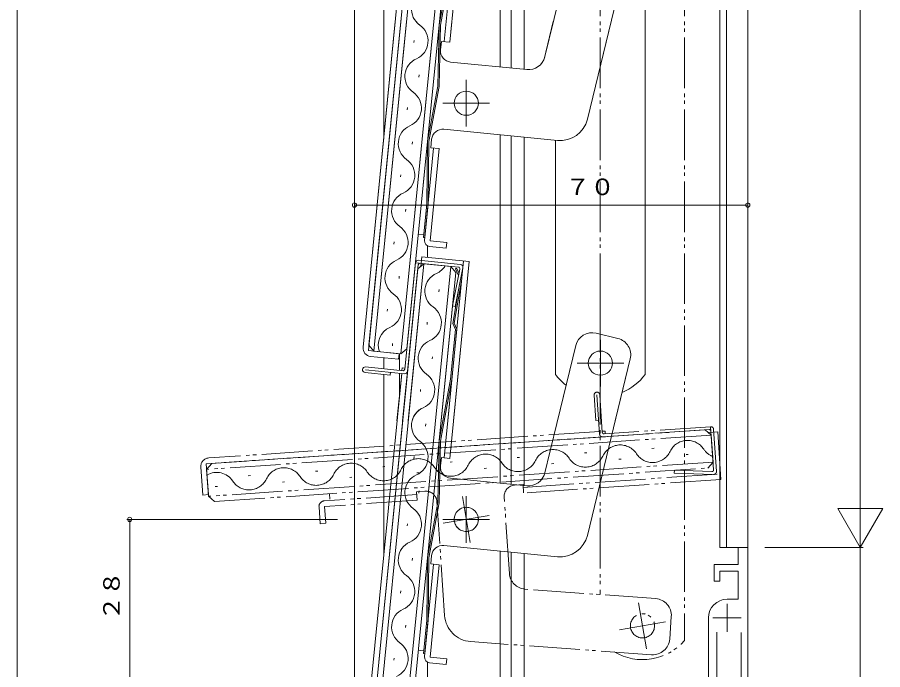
# Model space of a CAD drawing. Units: millimetres on the paper. Extents: x -420 to 373, y -297 to 267.
# Drawn here: x -417.7 to -263.7, y -192.3 to -76.3 of the extents above; entities that cross this region are included whole.
import ezdxf
from ezdxf.enums import TextEntityAlignment as Align

# ---------------------------------------------------------------- set-up
doc = ezdxf.new("R2010")
doc.units = ezdxf.units.MM
doc.linetypes.add('CHAIN2', pattern=[12, 9, -1, 1, -1])
doc.linetypes.add('DOUBLE_CHAIN2', pattern=[12.8, 9, -1, 0.6, -0.6, 0.6, -1])
for name, color, linetype, lineweight in [('0-1_YKK_ZWAK', 7, 'Continuous', 9), ('0-3_YKK_11', 7, 'Continuous', 9), ('0-4_YKK_12', 2, 'Continuous', 9), ('0-6_YKK_13', 4, 'Continuous', 9), ('0-7_YKK_D', 6, 'Continuous', 9)]:
    doc.layers.add(name, color=color, linetype=linetype, lineweight=lineweight)
doc.styles.add('ＭＳ ゴシック', font='')
doc.styles.get('ＭＳ ゴシック').set_extended_font_data('MS Gothic')

msp = doc.modelspace()

# ---------------------------------------------------------------- linework, layer by layer
at = {"layer": '0-1_YKK_ZWAK'}
msp.add_line((-417.7, -260.6), (-417.7, 264.4), dxfattribs=at)
at = {"layer": '0-3_YKK_11'}
for p, q in [((-289.4, -170.601), (-289.4, -173.601)), ((-287.701, -170.601), (-289.4, -170.601)), ((-287.701, -195.001), (-287.701, -170.601)), ((-293.7, -173.601), (-293.7, -176.601)), ((-289.4, -173.601), (-293.7, -173.601)), ((-292.701, -174.801), (-289.401, -174.801)), ((-292.701, -176.601), (-292.701, -174.801)), ((-289.401, -174.801), (-289.401, -179.801)), ((-293.7, -176.601), (-292.701, -176.601)), ((-289.401, -179.801), (-291.4, -179.801)), ((-291.4, -180.601), (-291.4, -185.601)), ((-294.7, -183.101), (-294.7, -213.089)), ((-293.9, -183.101), (-288.9, -183.101)), ((-293.2, -211.901), (-293.2, -185.665)), ((-288.9, -185.701), (-288.901, -195.001))]:
    msp.add_line(p, q, dxfattribs=at)
msp.add_arc((-291.4, -183.101), 3.3, 90, 179.99998, dxfattribs=at)
at = {"layer": '0-4_YKK_12'}
for p, q in [((-357.701, -218.876), (-357.701, -2.516)), ((-352.5, -2.516), (-352.5, -97.972)), ((-292.701, -2.516), (-292.701, -170.601)), ((-291.501, -2.516), (-291.501, -170.601)), ((-287.701, -2.727), (-287.701, -230.601)), ((-331.801, -85.161), (-331.801, -23.22)), ((-329.8, -85.359), (-329.8, -23.418)), ((-327.5, -23.646), (-327.5, -85.587)), ((-345.353, -46.134), (-354.229, -135.695)), ((-346.447, -47.031), (-355.126, -134.602)), ((-340.577, -46.607), (-349.453, -136.169)), ((-348.359, -135.272), (-339.68, -47.701)), ((-349.427, -77.101), (-355.126, -134.602)), ((-348.422, -77.101), (-354.229, -135.695)), ((-343.599, -77.101), (-349.453, -136.169)), ((-348.359, -135.272), (-342.594, -77.101)), ((-347.104, -80.429), (-347.143, -80.827)), ((-347.104, -80.429), (-347.143, -80.827)), ((-346.183, -86.55), (-346.223, -86.948)), ((-346.183, -86.55), (-346.223, -86.948)), ((-348.288, -92.37), (-348.327, -92.768)), ((-348.288, -92.37), (-348.327, -92.768)), ((-347.367, -98.491), (-347.406, -98.889)), ((-347.367, -98.491), (-347.406, -98.889)), ((-331.801, -159.161), (-331.801, -97.22)), ((-329.8, -159.359), (-329.8, -97.418)), ((-327.5, -97.646), (-327.5, -159.587)), ((-349.471, -104.312), (-349.51, -104.71)), ((-349.471, -104.312), (-349.51, -104.71)), ((-348.55, -110.433), (-348.59, -110.831)), ((-348.55, -110.433), (-348.59, -110.831)), ((-350.655, -116.253), (-350.694, -116.651)), ((-350.655, -116.253), (-350.694, -116.651)), ((-344.7, -118.993), (-344.7, -116.976)), ((-346.447, -121.031), (-355.126, -208.602)), ((-345.353, -120.134), (-354.229, -209.695)), ((-340.577, -120.607), (-349.453, -210.169)), ((-346.447, -121.031), (-349.13, -148.101)), ((-345.353, -120.134), (-348.125, -148.101)), ((-346.447, -121.031), (-345.353, -120.134)), ((-346.447, -121.031), (-345.353, -120.134)), ((-340.577, -120.607), (-345.353, -120.134)), ((-340.577, -120.607), (-345.353, -120.134)), ((-340.577, -120.607), (-343.301, -148.101)), ((-339.68, -121.701), (-340.577, -120.607)), ((-339.68, -121.701), (-340.577, -120.607)), ((-349.734, -122.374), (-349.773, -122.772)), ((-349.734, -122.374), (-349.773, -122.772)), ((-348.359, -209.272), (-339.68, -121.701)), ((-342.297, -148.101), (-339.68, -121.701)), ((-342.633, -124.725), (-342.672, -125.123)), ((-342.633, -124.725), (-342.672, -125.123)), ((-351.838, -128.195), (-351.878, -128.593)), ((-351.838, -128.195), (-351.878, -128.593)), ((-344.737, -130.546), (-344.776, -130.944)), ((-344.737, -130.546), (-344.776, -130.944)), ((-354.229, -135.695), (-355.126, -134.602)), ((-354.229, -135.695), (-355.126, -134.602)), ((-350.917, -134.315), (-350.957, -134.714)), ((-350.917, -134.315), (-350.957, -134.714)), ((-348.359, -135.272), (-349.453, -136.169)), ((-348.359, -135.272), (-349.453, -136.169)), ((-354.229, -135.695), (-349.453, -136.169)), ((-354.229, -135.695), (-349.453, -136.169)), ((-352.5, -136.872), (-352.5, -138.82)), ((-352.5, -136.872), (-352.5, -138.82)), ((-349.701, -139.098), (-349.701, -136.144)), ((-349.701, -139.098), (-349.701, -136.144)), ((-343.816, -136.667), (-343.856, -137.065)), ((-343.816, -136.667), (-343.856, -137.065)), ((-352.5, -139.825), (-352.5, -171.972)), ((-349.701, -143.722), (-349.701, -139.6)), ((-349.701, -143.723), (-349.701, -139.6)), ((-345.921, -142.487), (-345.96, -142.885)), ((-345.921, -142.487), (-345.96, -142.885)), ((-345, -148.608), (-345.039, -149.006)), ((-347.104, -154.429), (-347.143, -154.827)), ((-346.183, -160.55), (-346.223, -160.948)), ((-348.288, -166.37), (-348.327, -166.768)), ((-292.7, -170.601), (-287.701, -170.601)), ((-331.801, -203.601), (-331.801, -171.22)), ((-329.8, -203.601), (-329.8, -171.418)), ((-327.5, -171.646), (-327.5, -203.601)), ((-347.367, -172.491), (-347.406, -172.889)), ((-349.471, -178.312), (-349.51, -178.71)), ((-348.55, -184.433), (-348.59, -184.831)), ((-350.655, -190.253), (-350.694, -190.651)), ((-344.7, -194.006), (-344.7, -190.976))]:
    msp.add_line(p, q, dxfattribs=at)
at = {"layer": '0-4_YKK_12', "linetype": 'DOUBLE_CHAIN2'}
for p, q in [((-294.214, -150.617), (-384.008, -156.707)), ((-295.28, -149.687), (-383.078, -155.642)), ((-295.28, -149.687), (-294.214, -150.617)), ((-293.89, -155.406), (-294.214, -150.617)), ((-316.353, -153.762), (-316.752, -153.789)), ((-304.38, -152.95), (-304.779, -152.977)), ((-293.89, -155.406), (-383.683, -161.496)), ((-340.298, -155.386), (-340.697, -155.413)), ((-328.325, -154.574), (-328.724, -154.601)), ((-310.264, -154.873), (-310.663, -154.9)), ((-298.291, -154.061), (-298.69, -154.088)), ((-294.82, -156.471), (-293.89, -155.406)), ((-384.008, -156.707), (-383.078, -155.642)), ((-384.008, -156.707), (-383.683, -161.496)), ((-382.618, -162.426), (-294.82, -156.471)), ((-364.243, -157.01), (-364.642, -157.037)), ((-352.27, -156.198), (-352.669, -156.225)), ((-334.209, -156.497), (-334.608, -156.524)), ((-322.236, -155.685), (-322.635, -155.712)), ((-376.215, -157.822), (-376.614, -157.849)), ((-358.154, -158.121), (-358.553, -158.148)), ((-346.181, -157.309), (-346.58, -157.336)), ((-382.099, -159.745), (-382.498, -159.772)), ((-370.126, -158.933), (-370.525, -158.96)), ((-382.618, -162.426), (-383.683, -161.496))]:
    msp.add_line(p, q, dxfattribs=at)
at = {"layer": '0-4_YKK_12'}
for centre, radius, start, end in [((-344.108, -74.897), 3.436, 113.53062, 235.14935), ((-344.108, -74.897), 3.436, 219.88225, 235.14935), ((-348.036, -80.537), 3.437, 293.53937, 55.14062), ((-348.036, -80.537), 3.437, 293.53937, 55.14062), ((-345.291, -86.839), 3.436, 113.53062, 235.14935), ((-345.291, -86.839), 3.436, 113.53062, 235.14935), ((-349.219, -92.479), 3.437, 293.53937, 55.14062), ((-349.219, -92.479), 3.437, 293.53937, 55.14062), ((-346.475, -98.78), 3.436, 113.53062, 235.14935), ((-346.475, -98.78), 3.436, 113.53062, 235.14935), ((-350.403, -104.42), 3.437, 293.53937, 55.14062), ((-350.403, -104.42), 3.437, 293.53937, 55.14062), ((-347.658, -110.722), 3.436, 113.53062, 235.14935), ((-347.658, -110.722), 3.436, 113.53062, 235.14935), ((-351.586, -116.362), 3.437, 293.53937, 55.14062), ((-351.586, -116.362), 3.437, 293.53937, 55.14062), ((-348.842, -122.663), 3.436, 113.53062, 235.14935), ((-348.842, -122.663), 3.436, 113.53062, 235.14935), ((-344.485, -118.713), 3.437, 293.53937, 328.46605), ((-344.485, -118.713), 3.437, 293.53937, 328.46605), ((-341.741, -125.014), 3.436, 113.53062, 235.14935), ((-341.741, -125.014), 3.436, 113.53062, 235.14935), ((-352.77, -128.303), 3.437, 293.53937, 55.14062), ((-352.77, -128.303), 3.437, 293.53937, 55.14062), ((-345.669, -130.654), 3.437, 293.53937, 55.14062), ((-345.669, -130.654), 3.437, 293.53937, 55.14062), ((-350.025, -134.605), 3.436, 113.53062, 200.21631), ((-350.025, -134.605), 3.436, 113.53062, 200.21631), ((-342.924, -136.956), 3.436, 113.53062, 235.14935), ((-342.924, -136.956), 3.436, 113.53062, 235.14935), ((-346.852, -142.596), 3.437, 293.53937, 55.14062), ((-346.852, -142.596), 3.437, 293.53937, 55.14062), ((-344.108, -148.897), 3.436, 113.53062, 235.14935), ((-344.108, -148.897), 3.436, 113.53062, 166.59753), ((-348.036, -154.537), 3.437, 293.53937, 55.14062), ((-345.291, -160.839), 3.436, 113.53062, 235.14935), ((-349.219, -166.479), 3.437, 293.53937, 55.14062), ((-346.475, -172.78), 3.436, 113.53062, 235.14935), ((-350.403, -178.42), 3.437, 293.53937, 55.14062), ((-347.658, -184.722), 3.436, 113.53062, 235.14935), ((-351.586, -190.362), 3.437, 293.53937, 55.14062)]:
    msp.add_arc(centre, radius, start, end, dxfattribs=at)
at = {"layer": '0-4_YKK_12', "linetype": 'DOUBLE_CHAIN2'}
for centre, radius, start, end in [((-310.401, -155.8), 3.436, 33.07063, 154.68935), ((-298.429, -154.988), 3.436, 33.07063, 154.68935), ((-334.346, -157.424), 3.436, 33.07063, 154.68935), ((-322.374, -156.612), 3.436, 33.07063, 154.68935), ((-304.642, -152.049), 3.437, 213.07936, 334.68062), ((-292.669, -151.237), 3.437, 213.07936, 248.00604), ((-346.319, -158.236), 3.436, 33.07063, 154.68935), ((-328.587, -153.673), 3.437, 213.07936, 334.68062), ((-316.614, -152.861), 3.437, 213.07936, 334.68062), ((-370.264, -159.86), 3.436, 33.07063, 154.68935), ((-358.291, -159.048), 3.436, 33.07063, 154.68935), ((-352.532, -155.297), 3.437, 213.07936, 334.68062), ((-340.559, -154.485), 3.437, 213.07936, 334.68062), ((-382.236, -160.672), 3.436, 33.07063, 119.7563), ((-376.477, -156.921), 3.437, 213.07936, 334.68062), ((-364.504, -156.109), 3.437, 213.07936, 334.68062)]:
    msp.add_arc(centre, radius, start, end, dxfattribs=at)
at = {"layer": '0-6_YKK_13', "linetype": 'DOUBLE_CHAIN2'}
for p, q in [((-313.948, -3.102), (-313.948, -129.36)), ((-298.948, -3.102), (-298.948, -187.137)), ((-313.948, -126.941), (-313.948, -178.969)), ((-314.739, -148), (-315.043, -143.51)), ((-314.544, -143.476), (-314.071, -150.46)), ((-314.045, -143.442), (-313.592, -150.127)), ((-314.739, -148), (-314.24, -147.966)), ((-294.316, -149.12), (-313.272, -150.406)), ((-294.316, -149.12), (-293.797, -156.771)), ((-313.039, -150.891), (-384.076, -155.709)), ((-314.104, -149.961), (-383.645, -154.678)), ((-313.107, -149.894), (-313.606, -149.928)), ((-313.538, -150.925), (-294.581, -149.64)), ((-313.073, -150.393), (-313.107, -149.894)), ((-294.747, -150.152), (-293.051, -150.037)), ((-293.276, -157.068), (-293.783, -149.585)), ((-292.476, -158.517), (-293.051, -150.037)), ((-384.701, -161.264), (-385.04, -156.276)), ((-383.704, -161.197), (-384.076, -155.709)), ((-300.778, -156.875), (-300.795, -157.375)), ((-294.106, -157.091), (-300.778, -156.875)), ((-327.663, -159.902), (-292.544, -157.52)), ((-292.476, -158.517), (-327.595, -160.899)), ((-300.795, -157.375), (-293.791, -157.602)), ((-329.193, -159.504), (-327.697, -159.403)), ((-327.697, -159.403), (-327.595, -160.899)), ((-383.704, -161.197), (-384.701, -161.264)), ((-346.619, -161.187), (-363.082, -162.304)), ((-362.101, -161.987), (-362.165, -161.039)), ((-345.157, -160.587), (-346.653, -160.688)), ((-346.552, -162.185), (-346.653, -160.688)), ((-338.488, -161.508), (-337.113, -169.693)), ((-330.132, -175.214), (-331.053, -161.635)), ((-346.552, -162.185), (-363.014, -163.301)), ((-341.653, -182.684), (-343.026, -162.447)), ((-362.811, -166.295), (-363.014, -163.301)), ((-341.893, -166.288), (-333.708, -164.913)), ((-304.094, -179.679), (-327.788, -177.972)), ((-307.136, -180.43), (-305.76, -188.615)), ((-301.605, -186.877), (-301.317, -182.887)), ((-310.541, -185.21), (-302.356, -183.835)), ((-304.813, -189.653), (-337.024, -187.333))]:
    msp.add_line(p, q, dxfattribs=at)
at = {"layer": '0-6_YKK_13'}
for p, q in [((-305.944, -4.831), (-305.944, -139.818)), ((-341.741, -80.659), (-338.269, -45.63)), ((-337.274, -45.729), (-340.745, -80.757)), ((-318.33, -60.694), (-323.94, -83.777)), ((-308.613, -63.055), (-316.24, -94.437)), ((-349.198, -64.645), (-356.17, -135)), ((-348.202, -64.744), (-355.225, -135.597)), ((-340.604, -66.658), (-342.649, -77.655)), ((-340.358, -66.704), (-342.403, -77.701)), ((-350.432, -77.101), (-356.17, -135)), ((-349.427, -77.101), (-355.225, -135.597)), ((-342.649, -77.655), (-342.888, -88.584)), ((-342.649, -77.655), (-342.888, -88.584)), ((-342.546, -77.101), (-342.649, -77.655)), ((-342.638, -88.59), (-342.399, -77.661)), ((-342.638, -88.59), (-342.399, -77.661)), ((-342.291, -77.101), (-342.403, -77.701)), ((-341.741, -80.659), (-341.388, -77.101)), ((-340.383, -77.101), (-340.745, -80.757)), ((-322.318, -77.101), (-323.94, -83.777)), ((-312.027, -77.101), (-316.24, -94.437)), ((-342.386, -82.102), (-342.238, -80.609)), ((-342.386, -82.102), (-342.238, -80.609)), ((-342.238, -80.609), (-340.745, -80.757)), ((-342.238, -80.609), (-340.745, -80.757)), ((-327.049, -85.632), (-340.593, -84.29)), ((-327.049, -85.632), (-340.593, -84.29)), ((-344.703, -98.38), (-342.888, -88.584)), ((-344.703, -98.38), (-342.888, -88.584)), ((-342.642, -88.63), (-344.457, -98.425)), ((-342.642, -88.63), (-344.457, -98.425)), ((-321.592, -98.232), (-341.777, -96.231)), ((-321.592, -98.232), (-341.777, -96.231)), ((-344.703, -98.38), (-344.849, -109.493)), ((-344.703, -98.38), (-344.849, -109.493)), ((-344.453, -98.383), (-344.6, -109.496)), ((-344.453, -98.383), (-344.6, -109.496)), ((-343.964, -98.024), (-344.112, -99.517)), ((-343.964, -98.024), (-344.112, -99.517)), ((-321.944, -98.197), (-321.944, -139.818)), ((-343.614, -99.566), (-345.242, -115.986)), ((-343.614, -99.566), (-345.242, -115.986)), ((-342.619, -99.665), (-344.247, -116.084)), ((-342.619, -99.665), (-344.247, -116.084)), ((-342.619, -99.665), (-344.112, -99.517)), ((-342.619, -99.665), (-344.112, -99.517)), ((-345.441, -115.463), (-344.849, -109.493)), ((-345.441, -115.463), (-344.849, -109.493)), ((-345.192, -115.488), (-344.601, -109.517)), ((-345.192, -115.488), (-344.601, -109.517)), ((-345.392, -114.966), (-346.337, -114.872)), ((-345.392, -114.966), (-346.337, -114.872)), ((-345.192, -115.488), (-345.441, -115.463)), ((-345.192, -115.488), (-345.441, -115.463)), ((-341.261, -116.38), (-344.247, -116.084)), ((-341.261, -116.38), (-344.247, -116.084)), ((-341.261, -116.38), (-341.36, -117.375)), ((-341.261, -116.38), (-341.36, -117.375)), ((-341.36, -117.375), (-344.345, -117.079)), ((-341.36, -117.375), (-344.345, -117.079)), ((-346.846, -119.986), (-348.72, -138.894)), ((-346.846, -119.986), (-348.72, -138.894)), ((-346.846, -119.986), (-339.215, -120.742)), ((-346.846, -119.986), (-339.215, -120.742)), ((-338.836, -120.278), (-346.299, -119.538)), ((-338.836, -120.278), (-346.299, -119.538)), ((-345.9, -120.582), (-345.732, -118.891)), ((-345.9, -120.582), (-345.732, -118.891)), ((-337.274, -119.729), (-345.732, -118.891)), ((-337.274, -119.729), (-345.732, -118.891)), ((-341.741, -154.659), (-338.269, -119.63)), ((-341.091, -148.101), (-338.269, -119.63)), ((-337.274, -119.729), (-340.745, -154.757)), ((-337.274, -119.729), (-340.086, -148.101)), ((-348.252, -139.241), (-346.378, -120.334)), ((-348.252, -139.241), (-346.378, -120.334)), ((-338.95, -121.1), (-340.269, -127.644)), ((-338.95, -121.1), (-340.269, -127.644)), ((-339.779, -127.743), (-338.395, -120.874)), ((-339.779, -127.743), (-338.395, -120.874)), ((-339.522, -120.942), (-339.747, -121.052)), ((-339.522, -120.942), (-339.747, -121.052)), ((-339.747, -121.052), (-339.176, -122.221)), ((-339.747, -121.052), (-339.176, -122.221)), ((-339.095, -121.818), (-339.522, -120.942)), ((-339.095, -121.818), (-339.522, -120.942)), ((-338.585, -122.815), (-339.93, -130.721)), ((-338.585, -122.815), (-339.93, -130.721)), ((-338.591, -122.85), (-338.734, -122.557)), ((-338.591, -122.85), (-338.734, -122.557)), ((-340.189, -130.752), (-339.123, -124.487)), ((-340.189, -130.752), (-339.123, -124.487)), ((-340.269, -127.644), (-339.779, -127.743)), ((-340.269, -127.644), (-339.779, -127.743)), ((-340.189, -130.752), (-339.727, -131.811)), ((-340.189, -130.752), (-339.727, -131.811)), ((-339.93, -130.721), (-339.472, -131.771)), ((-339.93, -130.721), (-339.472, -131.771)), ((-340.604, -140.658), (-339.727, -131.811)), ((-340.604, -140.658), (-339.727, -131.811)), ((-340.36, -140.727), (-339.472, -131.771)), ((-340.36, -140.727), (-339.472, -131.771)), ((-310.82, -133.432), (-314.707, -132.487)), ((-310.82, -133.432), (-314.707, -132.487)), ((-318.33, -134.694), (-323.94, -157.777)), ((-318.33, -134.694), (-321.589, -148.101)), ((-349.751, -136.139), (-355.225, -135.597)), ((-349.751, -136.139), (-355.225, -135.597)), ((-349.85, -137.134), (-354.826, -136.641)), ((-349.85, -137.134), (-354.826, -136.641)), ((-349.751, -136.139), (-349.85, -137.134)), ((-349.751, -136.139), (-349.85, -137.134)), ((-308.613, -137.055), (-316.24, -168.437)), ((-308.613, -137.055), (-311.298, -148.101)), ((-355.715, -138.502), (-349.048, -139.162)), ((-355.715, -138.502), (-349.048, -139.162)), ((-349.296, -139.64), (-356.17, -209.001)), ((-351.336, -139.941), (-355.814, -139.497)), ((-351.336, -139.941), (-355.814, -139.497)), ((-355.765, -138.999), (-348.799, -139.69)), ((-355.765, -138.999), (-348.799, -139.69)), ((-348.202, -138.744), (-355.225, -209.597)), ((-351.336, -139.941), (-351.286, -139.443)), ((-351.336, -139.941), (-351.286, -139.443)), ((-349.296, -139.64), (-350.135, -148.101)), ((-349.198, -138.645), (-349.247, -139.143)), ((-349.198, -138.645), (-349.247, -139.143)), ((-348.7, -138.695), (-349.198, -138.645)), ((-348.7, -138.695), (-349.198, -138.645)), ((-348.202, -138.744), (-349.13, -148.101)), ((-340.604, -140.658), (-342.649, -151.655)), ((-340.358, -140.704), (-342.403, -151.701)), ((-340.604, -140.658), (-341.988, -148.101)), ((-340.358, -140.704), (-341.734, -148.101)), ((-342.649, -151.655), (-342.888, -162.584)), ((-342.638, -162.59), (-342.399, -151.661)), ((-327.049, -159.632), (-340.593, -158.29)), ((-344.703, -172.38), (-342.888, -162.584)), ((-342.642, -162.63), (-344.457, -172.425)), ((-321.592, -172.232), (-341.777, -170.231)), ((-344.703, -172.38), (-344.849, -183.493)), ((-344.453, -172.383), (-344.6, -183.496)), ((-343.964, -172.024), (-344.112, -173.517)), ((-343.614, -173.566), (-345.242, -189.986)), ((-342.619, -173.665), (-344.247, -190.084)), ((-342.619, -173.665), (-344.112, -173.517)), ((-345.441, -189.463), (-344.849, -183.493)), ((-345.192, -189.488), (-344.601, -183.517)), ((-345.392, -188.966), (-346.337, -188.872)), ((-345.192, -189.488), (-345.441, -189.463)), ((-341.261, -190.38), (-344.247, -190.084)), ((-341.261, -190.38), (-341.36, -191.375)), ((-341.36, -191.375), (-344.345, -191.079))]:
    msp.add_line(p, q, dxfattribs=at)
at = {"layer": '0-6_YKK_13', "linetype": 'CHAIN2'}
for p, q in [((-337.801, -95.751), (-337.801, -87.451)), ((-337.801, -95.751), (-337.801, -87.451)), ((-341.951, -91.601), (-333.651, -91.601)), ((-341.951, -91.601), (-333.651, -91.601)), ((-313.944, -141.968), (-313.944, -133.668)), ((-313.944, -141.968), (-313.944, -133.668)), ((-318.094, -137.818), (-309.794, -137.818)), ((-318.094, -137.818), (-309.794, -137.818)), ((-337.801, -169.751), (-337.801, -161.451)), ((-341.951, -165.601), (-333.651, -165.601))]:
    msp.add_line(p, q, dxfattribs=at)
at = {"layer": '0-6_YKK_13'}
msp.add_lwpolyline([(-342.386, -156.102), (-342.238, -154.609), (-340.745, -154.757)], dxfattribs=at)
at = {"layer": '0-6_YKK_13', "linetype": 'DOUBLE_CHAIN2'}
msp.add_lwpolyline([(-362.811, -166.295), (-363.809, -166.362), (-364.012, -163.369)], dxfattribs=at)
at = {"layer": '0-6_YKK_13'}
for centre in [(-337.801, -91.601), (-337.801, -91.601), (-313.944, -137.818), (-313.944, -137.818), (-337.801, -165.601)]:
    msp.add_circle(centre, 2.15, dxfattribs=at)
at = {"layer": '0-6_YKK_13', "linetype": 'DOUBLE_CHAIN2'}
for centre in [(-337.801, -165.601), (-306.448, -184.523)]:
    msp.add_circle(centre, 2.15, dxfattribs=at)
at = {"layer": '0-6_YKK_13'}
for centre, radius, start, end in [((-340.396, -82.299), 2, 174.34, 264.34), ((-340.396, -82.299), 2, 174.34, 264.34), ((-326.753, -82.647), 3, 264.34, 346.34), ((-326.753, -82.647), 3, 264.34, 346.34), ((-321.099, -93.256), 5, 264.34, 346.34), ((-321.099, -93.256), 5, 264.34, 346.34), ((-341.974, -98.221), 2, 84.34, 174.34), ((-341.974, -98.221), 2, 84.34, 174.34), ((-344.247, -116.084), 1, 174.34, 264.34), ((-344.247, -116.084), 1, 174.34, 264.34), ((-346.348, -120.035), 0.5, 84.33824, 174.34), ((-346.348, -120.035), 0.5, 84.33824, 174.34), ((-346.079, -120.364), 0.3, 84.34, 174.34), ((-346.079, -120.364), 0.3, 84.34, 174.34), ((-339.244, -121.041), 0.3, 348.60686, 84.34), ((-339.244, -121.041), 0.3, 348.60686, 84.34), ((-338.885, -120.775), 0.5, 348.60686, 84.34), ((-338.885, -120.775), 0.5, 348.60686, 84.34), ((-315.415, -135.402), 3, 76.34, 166.34), ((-315.415, -135.402), 3, 76.34, 166.34), ((-311.528, -136.347), 3, 346.34, 76.34), ((-311.528, -136.347), 3, 346.34, 76.34), ((-354.678, -135.148), 1.5, 174.34, 264.34), ((-354.678, -135.148), 1.5, 174.34, 264.34), ((-355.765, -138.999), 0.5, 84.34, 264.34), ((-355.765, -138.999), 0.5, 84.34, 264.34), ((-349.018, -138.864), 0.3, 264.34, 354.34), ((-349.018, -138.864), 0.3, 264.34, 354.34), ((-348.749, -139.192), 0.5, 264.34, 354.34), ((-348.749, -139.192), 0.5, 264.34, 354.34), ((-313.944, -133.818), 10, 216.86989, 232.41563), ((-313.944, -133.818), 10, 292.81483, 323.1301), ((-340.396, -156.299), 2, 174.34, 264.34), ((-326.753, -156.647), 3, 264.34, 346.34), ((-321.099, -167.256), 5, 264.34, 346.34), ((-341.974, -172.221), 2, 84.34, 174.34), ((-344.247, -190.084), 1, 174.34, 264.34)]:
    msp.add_arc(centre, radius, start, end, dxfattribs=at)
at = {"layer": '0-6_YKK_13', "linetype": 'DOUBLE_CHAIN2'}
for centre, radius, start, end in [((-314.544, -143.476), 0.5, 3.87999, 183.87999), ((-294.282, -149.619), 0.5, 3.87825, 93.87999), ((-313.572, -150.426), 0.5, 183.87999, 273.87999), ((-313.293, -150.107), 0.3, 183.87999, 273.87999), ((-294.561, -149.939), 0.3, 3.87999, 93.87999), ((-383.543, -156.174), 1.5, 93.87999, 183.87999), ((-294.096, -156.791), 0.3, 268.14685, 3.87999), ((-293.775, -157.102), 0.5, 268.14685, 3.87999), ((-329.058, -161.5), 2, 93.87999, 183.87999), ((-345.021, -162.582), 2, 3.87999, 93.87999), ((-363.014, -163.301), 1, 93.87999, 183.87999), ((-327.139, -175.011), 3, 183.87999, 265.87999), ((-304.31, -182.671), 3, 355.87999, 85.87999), ((-336.665, -182.346), 5, 183.87999, 265.87999), ((-306.448, -180.522), 10, 239.90247, 318.59038), ((-304.597, -186.661), 3, 265.87999, 355.87999)]:
    msp.add_arc(centre, radius, start, end, dxfattribs=at)
at = {"layer": '0-7_YKK_D'}
for p, q in [((-267.701, 169.4), (-267.696, -170.6)), ((-287.701, -126.577), (-287.701, -109.219)), ((-357.7, -109.719), (-287.701, -109.719)), ((-263.7, -163.673), (-271.7, -163.673)), ((-267.7, -170.601), (-271.7, -163.673)), ((-267.7, -170.601), (-263.7, -163.673)), ((-360.7, -165.601), (-398.2, -165.601)), ((-397.7, -165.601), (-397.7, -193.639)), ((-284.7, -170.601), (-267.196, -170.6)), ((-267.7, -170.601), (-267.7, -230.601))]:
    msp.add_line(p, q, dxfattribs=at)
for centre, start, end in [((-357.7, -109.719), 0, 180), ((-357.7, -109.719), 180, 0), ((-287.701, -109.719), 0, 180), ((-287.701, -109.719), 180, 0), ((-397.7, -165.601), 0, 180), ((-397.7, -165.601), 180, 0)]:
    msp.add_arc(centre, 0.375, start, end, dxfattribs=at)

# ---------------------------------------------------------------- texts
at = {"layer": '0-7_YKK_D', "color": 7, "style": 'ＭＳ ゴシック', "width": 1.1}
msp.add_text('７０', height=2.933, dxfattribs=at).set_placement((-320.165, -108.819), align=Align.BOTTOM_LEFT)
msp.add_text('２８', height=2.933, rotation=90, dxfattribs=at).set_placement((-398.6, -183.601), align=Align.BOTTOM_LEFT)

doc.saveas('drawing.dxf')
